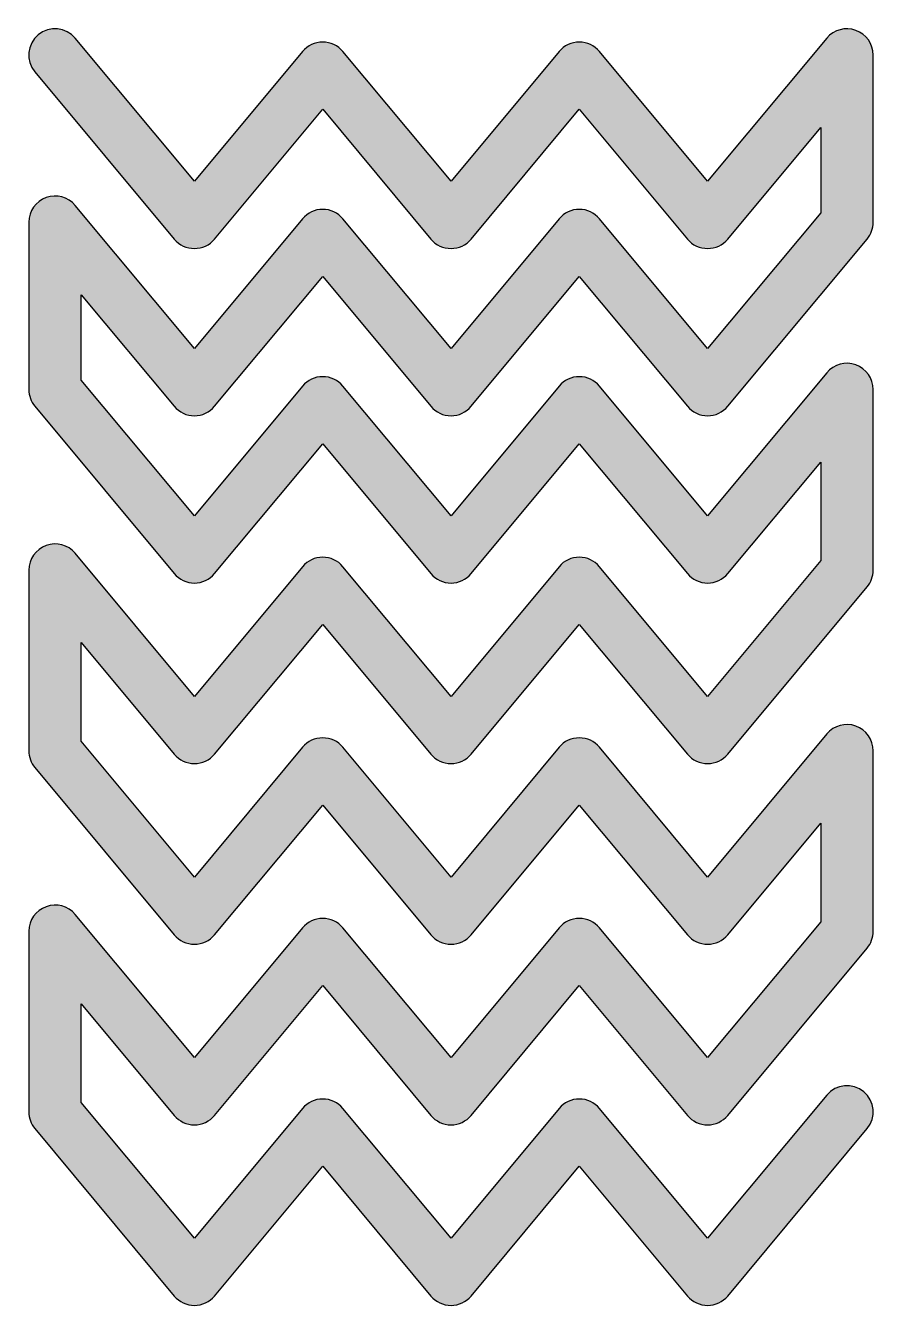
# Model space of a CAD drawing. Extents: x 94 to 185, y 39 to 177.
import ezdxf

# ---------------------------------------------------------------- set-up
doc = ezdxf.new("R2010")
doc.units = 0
doc.header["$MEASUREMENT"] = 0
doc.layers.add('LAYER_1', color=7, linetype='CONTINUOUS')

# ---------------------------------------------------------------- blocks, each defined once
blk = doc.blocks.new('BLOCK_2')
at = {"layer": 'LAYER_1', "color": 7}
blk.add_open_spline([(167.3, 39.29), (166.46, 39.29), (165.66, 39.66), (165.13, 40.3), (165.13, 40.3), (153.5, 54.26), (153.5, 54.26), (153.5, 54.26), (141.87, 40.3), (141.87, 40.3), (141.33, 39.66), (140.54, 39.29), (139.7, 39.29), (138.86, 39.29), (138.07, 39.66), (137.53, 40.3), (137.53, 40.3), (125.9, 54.26), (125.9, 54.26), (125.9, 54.26), (114.27, 40.3), (114.27, 40.3), (113.74, 39.66), (112.94, 39.29), (112.1, 39.29), (111.27, 39.29), (110.47, 39.66), (109.94, 40.3), (109.94, 40.3), (94.94, 58.3), (94.94, 58.3), (94.52, 58.8), (94.29, 59.44), (94.29, 60.1), (94.29, 60.1), (94.29, 79.53), (94.29, 79.53), (94.29, 80.72), (95.03, 81.78), (96.15, 82.18), (97.27, 82.59), (98.52, 82.25), (99.28, 81.33), (99.28, 81.33), (112.1, 65.94), (112.1, 65.94), (112.1, 65.94), (123.73, 79.9), (123.73, 79.9), (124.27, 80.54), (125.06, 80.92), (125.9, 80.92), (126.74, 80.92), (127.53, 80.54), (128.07, 79.9), (128.07, 79.9), (139.7, 65.94), (139.7, 65.94), (139.7, 65.94), (151.33, 79.9), (151.33, 79.9), (151.87, 80.54), (152.66, 80.92), (153.5, 80.92), (154.34, 80.92), (155.13, 80.54), (155.67, 79.9), (155.67, 79.9), (167.3, 65.94), (167.3, 65.94), (167.3, 65.94), (179.47, 80.55), (179.47, 80.55), (179.47, 80.55), (179.47, 91.16), (179.47, 91.16), (179.47, 91.16), (169.46, 79.16), (169.46, 79.16), (168.93, 78.51), (168.13, 78.14), (167.3, 78.14), (166.46, 78.14), (165.66, 78.51), (165.13, 79.16), (165.13, 79.16), (153.5, 93.11), (153.5, 93.11), (153.5, 93.11), (141.87, 79.16), (141.87, 79.16), (141.33, 78.51), (140.54, 78.14), (139.7, 78.14), (138.86, 78.14), (138.07, 78.51), (137.53, 79.16), (137.53, 79.16), (125.9, 93.11), (125.9, 93.11), (125.9, 93.11), (114.27, 79.16), (114.27, 79.16), (113.74, 78.51), (112.94, 78.14), (112.1, 78.14), (111.27, 78.14), (110.47, 78.51), (109.94, 79.16), (109.94, 79.16), (94.94, 97.15), (94.94, 97.15), (94.52, 97.65), (94.29, 98.29), (94.29, 98.95), (94.29, 98.95), (94.29, 118.38), (94.29, 118.38), (94.29, 119.57), (95.03, 120.63), (96.15, 121.03), (97.27, 121.44), (98.52, 121.1), (99.28, 120.19), (99.28, 120.19), (112.1, 104.8), (112.1, 104.8), (112.1, 104.8), (123.73, 118.75), (123.73, 118.75), (124.27, 119.4), (125.06, 119.77), (125.9, 119.77), (126.74, 119.77), (127.53, 119.4), (128.07, 118.75), (128.07, 118.75), (139.7, 104.8), (139.7, 104.8), (139.7, 104.8), (151.33, 118.75), (151.33, 118.75), (151.87, 119.4), (152.66, 119.77), (153.5, 119.77), (154.34, 119.77), (155.13, 119.4), (155.67, 118.75), (155.67, 118.75), (167.3, 104.8), (167.3, 104.8), (167.3, 104.8), (179.47, 119.4), (179.47, 119.4), (179.47, 119.4), (179.47, 130.01), (179.47, 130.01), (179.47, 130.01), (169.46, 118.01), (169.46, 118.01), (168.93, 117.36), (168.13, 116.99), (167.3, 116.99), (166.46, 116.99), (165.66, 117.36), (165.13, 118.01), (165.13, 118.01), (153.5, 131.96), (153.5, 131.96), (153.5, 131.96), (141.87, 118.01), (141.87, 118.01), (141.33, 117.36), (140.54, 116.99), (139.7, 116.99), (138.86, 116.99), (138.07, 117.36), (137.53, 118.01), (137.53, 118.01), (125.9, 131.96), (125.9, 131.96), (125.9, 131.96), (114.27, 118.01), (114.27, 118.01), (113.74, 117.36), (112.94, 116.99), (112.1, 116.99), (111.27, 116.99), (110.47, 117.36), (109.94, 118.01), (109.94, 118.01), (94.94, 136), (94.94, 136), (94.52, 136.51), (94.29, 137.15), (94.29, 137.81), (94.29, 137.81), (94.29, 155.8), (94.29, 155.8), (94.29, 156.99), (95.03, 158.05), (96.15, 158.45), (97.27, 158.86), (98.52, 158.52), (99.28, 157.6), (99.28, 157.6), (112.1, 142.21), (112.1, 142.21), (112.1, 142.21), (123.73, 156.17), (123.73, 156.17), (124.27, 156.81), (125.06, 157.19), (125.9, 157.19), (126.74, 157.19), (127.53, 156.81), (128.07, 156.17), (128.07, 156.17), (139.7, 142.21), (139.7, 142.21), (139.7, 142.21), (151.33, 156.17), (151.33, 156.17), (151.87, 156.81), (152.66, 157.19), (153.5, 157.19), (154.34, 157.19), (155.13, 156.81), (155.67, 156.17), (155.67, 156.17), (167.3, 142.21), (167.3, 142.21), (167.3, 142.21), (179.47, 156.82), (179.47, 156.82), (179.47, 156.82), (179.47, 165.99), (179.47, 165.99), (179.47, 165.99), (169.46, 153.99), (169.46, 153.99), (168.93, 153.35), (168.13, 152.98), (167.3, 152.98), (166.46, 152.98), (165.66, 153.35), (165.13, 153.99), (165.13, 153.99), (153.5, 167.95), (153.5, 167.95), (153.5, 167.95), (141.87, 153.99), (141.87, 153.99), (141.33, 153.35), (140.54, 152.98), (139.7, 152.98), (138.86, 152.98), (138.07, 153.35), (137.53, 153.99), (137.53, 153.99), (125.9, 167.95), (125.9, 167.95), (125.9, 167.95), (114.27, 153.99), (114.27, 153.99), (113.74, 153.35), (112.94, 152.98), (112.1, 152.98), (111.27, 152.98), (110.47, 153.35), (109.94, 153.99), (109.94, 153.99), (94.94, 171.98), (94.94, 171.98), (93.94, 173.18), (94.11, 174.96), (95.3, 175.96), (96.5, 176.95), (98.28, 176.79), (99.28, 175.6), (99.28, 175.6), (112.1, 160.21), (112.1, 160.21), (112.1, 160.21), (123.73, 174.16), (123.73, 174.16), (124.27, 174.81), (125.06, 175.18), (125.9, 175.18), (126.74, 175.18), (127.53, 174.81), (128.07, 174.16), (128.07, 174.16), (139.7, 160.21), (139.7, 160.21), (139.7, 160.21), (151.33, 174.16), (151.33, 174.16), (151.87, 174.81), (152.66, 175.18), (153.5, 175.18), (154.34, 175.18), (155.13, 174.81), (155.67, 174.16), (155.67, 174.16), (167.3, 160.21), (167.3, 160.21), (167.3, 160.21), (180.12, 175.6), (180.12, 175.6), (180.88, 176.51), (182.13, 176.85), (183.25, 176.44), (184.37, 176.04), (185.11, 174.98), (185.11, 173.79), (185.11, 173.79), (185.11, 155.8), (185.11, 155.8), (185.11, 155.14), (184.88, 154.5), (184.46, 153.99), (184.46, 153.99), (169.46, 136), (169.46, 136), (168.93, 135.36), (168.13, 134.98), (167.3, 134.98), (166.46, 134.98), (165.66, 135.36), (165.13, 136), (165.13, 136), (153.5, 149.95), (153.5, 149.95), (153.5, 149.95), (141.87, 136), (141.87, 136), (141.33, 135.36), (140.54, 134.98), (139.7, 134.98), (138.86, 134.98), (138.07, 135.36), (137.53, 136), (137.53, 136), (125.9, 149.95), (125.9, 149.95), (125.9, 149.95), (114.27, 136), (114.27, 136), (113.74, 135.36), (112.94, 134.98), (112.1, 134.98), (111.27, 134.98), (110.47, 135.36), (109.94, 136), (109.94, 136), (99.93, 148), (99.93, 148), (99.93, 148), (99.93, 138.83), (99.93, 138.83), (99.93, 138.83), (112.1, 124.22), (112.1, 124.22), (112.1, 124.22), (123.73, 138.18), (123.73, 138.18), (124.27, 138.82), (125.06, 139.19), (125.9, 139.19), (126.74, 139.19), (127.53, 138.82), (128.07, 138.18), (128.07, 138.18), (139.7, 124.22), (139.7, 124.22), (139.7, 124.22), (151.33, 138.18), (151.33, 138.18), (151.87, 138.82), (152.66, 139.19), (153.5, 139.19), (154.34, 139.19), (155.13, 138.82), (155.67, 138.18), (155.67, 138.18), (167.3, 124.22), (167.3, 124.22), (167.3, 124.22), (180.12, 139.61), (180.12, 139.61), (180.88, 140.53), (182.13, 140.86), (183.25, 140.46), (184.37, 140.05), (185.11, 138.99), (185.11, 137.81), (185.11, 137.81), (185.11, 118.38), (185.11, 118.38), (185.11, 117.72), (184.88, 117.08), (184.46, 116.57), (184.46, 116.57), (169.46, 98.58), (169.46, 98.58), (168.93, 97.94), (168.13, 97.57), (167.3, 97.57), (166.46, 97.57), (165.66, 97.94), (165.13, 98.58), (165.13, 98.58), (153.5, 112.54), (153.5, 112.54), (153.5, 112.54), (141.87, 98.58), (141.87, 98.58), (141.33, 97.94), (140.54, 97.57), (139.7, 97.57), (138.86, 97.57), (138.07, 97.94), (137.53, 98.58), (137.53, 98.58), (125.9, 112.54), (125.9, 112.54), (125.9, 112.54), (114.27, 98.58), (114.27, 98.58), (113.74, 97.94), (112.94, 97.57), (112.1, 97.57), (111.27, 97.57), (110.47, 97.94), (109.94, 98.58), (109.94, 98.58), (99.93, 110.58), (99.93, 110.58), (99.93, 110.58), (99.93, 99.98), (99.93, 99.98), (99.93, 99.98), (112.1, 85.37), (112.1, 85.37), (112.1, 85.37), (123.73, 99.33), (123.73, 99.33), (124.27, 99.97), (125.06, 100.34), (125.9, 100.34), (126.74, 100.34), (127.53, 99.97), (128.07, 99.33), (128.07, 99.33), (139.7, 85.37), (139.7, 85.37), (139.7, 85.37), (151.33, 99.33), (151.33, 99.33), (151.87, 99.97), (152.66, 100.34), (153.5, 100.34), (154.34, 100.34), (155.13, 99.97), (155.67, 99.33), (155.67, 99.33), (167.3, 85.37), (167.3, 85.37), (167.3, 85.37), (180.12, 100.76), (180.12, 100.76), (180.88, 101.67), (182.13, 102.01), (183.25, 101.61), (184.37, 101.2), (185.11, 100.14), (185.11, 98.95), (185.11, 98.95), (185.11, 79.53), (185.11, 79.53), (185.11, 78.87), (184.88, 78.23), (184.46, 77.72), (184.46, 77.72), (169.46, 59.73), (169.46, 59.73), (168.93, 59.09), (168.13, 58.71), (167.3, 58.71), (166.46, 58.71), (165.66, 59.09), (165.13, 59.73), (165.13, 59.73), (153.5, 73.69), (153.5, 73.69), (153.5, 73.69), (141.87, 59.73), (141.87, 59.73), (141.33, 59.09), (140.54, 58.71), (139.7, 58.71), (138.86, 58.71), (138.07, 59.09), (137.53, 59.73), (137.53, 59.73), (125.9, 73.69), (125.9, 73.69), (125.9, 73.69), (114.27, 59.73), (114.27, 59.73), (113.74, 59.09), (112.94, 58.71), (112.1, 58.71), (111.27, 58.71), (110.47, 59.09), (109.94, 59.73), (109.94, 59.73), (99.93, 71.73), (99.93, 71.73), (99.93, 71.73), (99.93, 61.12), (99.93, 61.12), (99.93, 61.12), (112.1, 46.52), (112.1, 46.52), (112.1, 46.52), (123.73, 60.48), (123.73, 60.48), (124.27, 61.12), (125.06, 61.49), (125.9, 61.49), (126.74, 61.49), (127.53, 61.12), (128.07, 60.48), (128.07, 60.48), (139.7, 46.52), (139.7, 46.52), (139.7, 46.52), (151.33, 60.48), (151.33, 60.48), (151.87, 61.12), (152.66, 61.49), (153.5, 61.49), (154.34, 61.49), (155.13, 61.12), (155.67, 60.48), (155.67, 60.48), (167.3, 46.52), (167.3, 46.52), (167.3, 46.52), (180.12, 61.91), (180.12, 61.91), (181.12, 63.11), (182.9, 63.27), (184.1, 62.27), (185.29, 61.27), (185.46, 59.49), (184.46, 58.3), (184.46, 58.3), (169.46, 40.3), (169.46, 40.3), (168.93, 39.66), (168.13, 39.29), (167.3, 39.29)], degree=3, knots=[0, 0, 0, 0, 1, 1, 1, 2, 2, 2, 3, 3, 3, 4, 4, 4, 5, 5, 5, 6, 6, 6, 7, 7, 7, 8, 8, 8, 9, 9, 9, 10, 10, 10, 11, 11, 11, 12, 12, 12, 13, 13, 13, 14, 14, 14, 15, 15, 15, 16, 16, 16, 17, 17, 17, 18, 18, 18, 19, 19, 19, 20, 20, 20, 21, 21, 21, 22, 22, 22, 23, 23, 23, 24, 24, 24, 25, 25, 25, 26, 26, 26, 27, 27, 27, 28, 28, 28, 29, 29, 29, 30, 30, 30, 31, 31, 31, 32, 32, 32, 33, 33, 33, 34, 34, 34, 35, 35, 35, 36, 36, 36, 37, 37, 37, 38, 38, 38, 39, 39, 39, 40, 40, 40, 41, 41, 41, 42, 42, 42, 43, 43, 43, 44, 44, 44, 45, 45, 45, 46, 46, 46, 47, 47, 47, 48, 48, 48, 49, 49, 49, 50, 50, 50, 51, 51, 51, 52, 52, 52, 53, 53, 53, 54, 54, 54, 55, 55, 55, 56, 56, 56, 57, 57, 57, 58, 58, 58, 59, 59, 59, 60, 60, 60, 61, 61, 61, 62, 62, 62, 63, 63, 63, 64, 64, 64, 65, 65, 65, 66, 66, 66, 67, 67, 67, 68, 68, 68, 69, 69, 69, 70, 70, 70, 71, 71, 71, 72, 72, 72, 73, 73, 73, 74, 74, 74, 75, 75, 75, 76, 76, 76, 77, 77, 77, 78, 78, 78, 79, 79, 79, 80, 80, 80, 81, 81, 81, 82, 82, 82, 83, 83, 83, 84, 84, 84, 85, 85, 85, 86, 86, 86, 87, 87, 87, 88, 88, 88, 89, 89, 89, 90, 90, 90, 91, 91, 91, 92, 92, 92, 93, 93, 93, 94, 94, 94, 95, 95, 95, 96, 96, 96, 97, 97, 97, 98, 98, 98, 99, 99, 99, 100, 100, 100, 101, 101, 101, 102, 102, 102, 103, 103, 103, 104, 104, 104, 105, 105, 105, 106, 106, 106, 107, 107, 107, 108, 108, 108, 109, 109, 109, 110, 110, 110, 111, 111, 111, 112, 112, 112, 113, 113, 113, 114, 114, 114, 115, 115, 115, 116, 116, 116, 117, 117, 117, 118, 118, 118, 119, 119, 119, 120, 120, 120, 121, 121, 121, 122, 122, 122, 123, 123, 123, 124, 124, 124, 125, 125, 125, 126, 126, 126, 127, 127, 127, 128, 128, 128, 129, 129, 129, 130, 130, 130, 131, 131, 131, 132, 132, 132, 133, 133, 133, 134, 134, 134, 135, 135, 135, 136, 136, 136, 137, 137, 137, 138, 138, 138, 139, 139, 139, 140, 140, 140, 141, 141, 141, 142, 142, 142, 143, 143, 143, 144, 144, 144, 145, 145, 145, 146, 146, 146, 147, 147, 147, 148, 148, 148, 149, 149, 149, 150, 150, 150, 151, 151, 151, 152, 152, 152, 153, 153, 153, 154, 154, 154, 155, 155, 155, 156, 156, 156, 157, 157, 157, 158, 158, 158, 159, 159, 159, 160, 160, 160, 161, 161, 161, 162, 162, 162, 163, 163, 163, 164, 164, 164, 165, 165, 165, 166, 166, 166, 167, 167, 167, 168, 168, 168, 169, 169, 169, 170, 170, 170, 171, 171, 171, 172, 172, 172, 173, 173, 173, 174, 174, 174, 175, 175, 175, 176, 176, 176, 177, 177, 177, 178, 178, 178, 179, 179, 179, 180, 180, 180, 181, 181, 181, 182, 182, 182, 183, 183, 183, 184, 184, 184, 185, 185, 185, 186, 186, 186, 187, 187, 187, 188, 188, 188, 188], dxfattribs=at)
blk = doc.blocks.new('BLOCK_3')
at = {"layer": 'LAYER_1'}
h = blk.add_hatch(color=182, dxfattribs=at)
h.dxf.hatch_style = 2
edge = h.paths.add_edge_path()
edge.add_spline(control_points=[(167.3, 39.29), (166.46, 39.29), (165.66, 39.66), (165.13, 40.3), (165.13, 40.3), (153.5, 54.26), (153.5, 54.26), (153.5, 54.26), (141.87, 40.3), (141.87, 40.3), (141.33, 39.66), (140.54, 39.29), (139.7, 39.29), (138.86, 39.29), (138.07, 39.66), (137.53, 40.3), (137.53, 40.3), (125.9, 54.26), (125.9, 54.26), (125.9, 54.26), (114.27, 40.3), (114.27, 40.3), (113.74, 39.66), (112.94, 39.29), (112.1, 39.29), (111.27, 39.29), (110.47, 39.66), (109.94, 40.3), (109.94, 40.3), (94.94, 58.3), (94.94, 58.3), (94.52, 58.8), (94.29, 59.44), (94.29, 60.1), (94.29, 60.1), (94.29, 79.53), (94.29, 79.53), (94.29, 80.72), (95.03, 81.78), (96.15, 82.18), (97.27, 82.59), (98.52, 82.25), (99.28, 81.33), (99.28, 81.33), (112.1, 65.94), (112.1, 65.94), (112.1, 65.94), (123.73, 79.9), (123.73, 79.9), (124.27, 80.54), (125.06, 80.92), (125.9, 80.92), (126.74, 80.92), (127.53, 80.54), (128.07, 79.9), (128.07, 79.9), (139.7, 65.94), (139.7, 65.94), (139.7, 65.94), (151.33, 79.9), (151.33, 79.9), (151.87, 80.54), (152.66, 80.92), (153.5, 80.92), (154.34, 80.92), (155.13, 80.54), (155.67, 79.9), (155.67, 79.9), (167.3, 65.94), (167.3, 65.94), (167.3, 65.94), (179.47, 80.55), (179.47, 80.55), (179.47, 80.55), (179.47, 91.16), (179.47, 91.16), (179.47, 91.16), (169.46, 79.16), (169.46, 79.16), (168.93, 78.51), (168.13, 78.14), (167.3, 78.14), (166.46, 78.14), (165.66, 78.51), (165.13, 79.16), (165.13, 79.16), (153.5, 93.11), (153.5, 93.11), (153.5, 93.11), (141.87, 79.16), (141.87, 79.16), (141.33, 78.51), (140.54, 78.14), (139.7, 78.14), (138.86, 78.14), (138.07, 78.51), (137.53, 79.16), (137.53, 79.16), (125.9, 93.11), (125.9, 93.11), (125.9, 93.11), (114.27, 79.16), (114.27, 79.16), (113.74, 78.51), (112.94, 78.14), (112.1, 78.14), (111.27, 78.14), (110.47, 78.51), (109.94, 79.16), (109.94, 79.16), (94.94, 97.15), (94.94, 97.15), (94.52, 97.65), (94.29, 98.29), (94.29, 98.95), (94.29, 98.95), (94.29, 118.38), (94.29, 118.38), (94.29, 119.57), (95.03, 120.63), (96.15, 121.03), (97.27, 121.44), (98.52, 121.1), (99.28, 120.19), (99.28, 120.19), (112.1, 104.8), (112.1, 104.8), (112.1, 104.8), (123.73, 118.75), (123.73, 118.75), (124.27, 119.4), (125.06, 119.77), (125.9, 119.77), (126.74, 119.77), (127.53, 119.4), (128.07, 118.75), (128.07, 118.75), (139.7, 104.8), (139.7, 104.8), (139.7, 104.8), (151.33, 118.75), (151.33, 118.75), (151.87, 119.4), (152.66, 119.77), (153.5, 119.77), (154.34, 119.77), (155.13, 119.4), (155.67, 118.75), (155.67, 118.75), (167.3, 104.8), (167.3, 104.8), (167.3, 104.8), (179.47, 119.4), (179.47, 119.4), (179.47, 119.4), (179.47, 130.01), (179.47, 130.01), (179.47, 130.01), (169.46, 118.01), (169.46, 118.01), (168.93, 117.36), (168.13, 116.99), (167.3, 116.99), (166.46, 116.99), (165.66, 117.36), (165.13, 118.01), (165.13, 118.01), (153.5, 131.96), (153.5, 131.96), (153.5, 131.96), (141.87, 118.01), (141.87, 118.01), (141.33, 117.36), (140.54, 116.99), (139.7, 116.99), (138.86, 116.99), (138.07, 117.36), (137.53, 118.01), (137.53, 118.01), (125.9, 131.96), (125.9, 131.96), (125.9, 131.96), (114.27, 118.01), (114.27, 118.01), (113.74, 117.36), (112.94, 116.99), (112.1, 116.99), (111.27, 116.99), (110.47, 117.36), (109.94, 118.01), (109.94, 118.01), (94.94, 136), (94.94, 136), (94.52, 136.51), (94.29, 137.15), (94.29, 137.81), (94.29, 137.81), (94.29, 155.8), (94.29, 155.8), (94.29, 156.99), (95.03, 158.05), (96.15, 158.45), (97.27, 158.86), (98.52, 158.52), (99.28, 157.6), (99.28, 157.6), (112.1, 142.21), (112.1, 142.21), (112.1, 142.21), (123.73, 156.17), (123.73, 156.17), (124.27, 156.81), (125.06, 157.19), (125.9, 157.19), (126.74, 157.19), (127.53, 156.81), (128.07, 156.17), (128.07, 156.17), (139.7, 142.21), (139.7, 142.21), (139.7, 142.21), (151.33, 156.17), (151.33, 156.17), (151.87, 156.81), (152.66, 157.19), (153.5, 157.19), (154.34, 157.19), (155.13, 156.81), (155.67, 156.17), (155.67, 156.17), (167.3, 142.21), (167.3, 142.21), (167.3, 142.21), (179.47, 156.82), (179.47, 156.82), (179.47, 156.82), (179.47, 165.99), (179.47, 165.99), (179.47, 165.99), (169.46, 153.99), (169.46, 153.99), (168.93, 153.35), (168.13, 152.98), (167.3, 152.98), (166.46, 152.98), (165.66, 153.35), (165.13, 153.99), (165.13, 153.99), (153.5, 167.95), (153.5, 167.95), (153.5, 167.95), (141.87, 153.99), (141.87, 153.99), (141.33, 153.35), (140.54, 152.98), (139.7, 152.98), (138.86, 152.98), (138.07, 153.35), (137.53, 153.99), (137.53, 153.99), (125.9, 167.95), (125.9, 167.95), (125.9, 167.95), (114.27, 153.99), (114.27, 153.99), (113.74, 153.35), (112.94, 152.98), (112.1, 152.98), (111.27, 152.98), (110.47, 153.35), (109.94, 153.99), (109.94, 153.99), (94.94, 171.98), (94.94, 171.98), (93.94, 173.18), (94.11, 174.96), (95.3, 175.96), (96.5, 176.95), (98.28, 176.79), (99.28, 175.6), (99.28, 175.6), (112.1, 160.21), (112.1, 160.21), (112.1, 160.21), (123.73, 174.16), (123.73, 174.16), (124.27, 174.81), (125.06, 175.18), (125.9, 175.18), (126.74, 175.18), (127.53, 174.81), (128.07, 174.16), (128.07, 174.16), (139.7, 160.21), (139.7, 160.21), (139.7, 160.21), (151.33, 174.16), (151.33, 174.16), (151.87, 174.81), (152.66, 175.18), (153.5, 175.18), (154.34, 175.18), (155.13, 174.81), (155.67, 174.16), (155.67, 174.16), (167.3, 160.21), (167.3, 160.21), (167.3, 160.21), (180.12, 175.6), (180.12, 175.6), (180.88, 176.51), (182.13, 176.85), (183.25, 176.44), (184.37, 176.04), (185.11, 174.98), (185.11, 173.79), (185.11, 173.79), (185.11, 155.8), (185.11, 155.8), (185.11, 155.14), (184.88, 154.5), (184.46, 153.99), (184.46, 153.99), (169.46, 136), (169.46, 136), (168.93, 135.36), (168.13, 134.98), (167.3, 134.98), (166.46, 134.98), (165.66, 135.36), (165.13, 136), (165.13, 136), (153.5, 149.95), (153.5, 149.95), (153.5, 149.95), (141.87, 136), (141.87, 136), (141.33, 135.36), (140.54, 134.98), (139.7, 134.98), (138.86, 134.98), (138.07, 135.36), (137.53, 136), (137.53, 136), (125.9, 149.95), (125.9, 149.95), (125.9, 149.95), (114.27, 136), (114.27, 136), (113.74, 135.36), (112.94, 134.98), (112.1, 134.98), (111.27, 134.98), (110.47, 135.36), (109.94, 136), (109.94, 136), (99.93, 148), (99.93, 148), (99.93, 148), (99.93, 138.83), (99.93, 138.83), (99.93, 138.83), (112.1, 124.22), (112.1, 124.22), (112.1, 124.22), (123.73, 138.18), (123.73, 138.18), (124.27, 138.82), (125.06, 139.19), (125.9, 139.19), (126.74, 139.19), (127.53, 138.82), (128.07, 138.18), (128.07, 138.18), (139.7, 124.22), (139.7, 124.22), (139.7, 124.22), (151.33, 138.18), (151.33, 138.18), (151.87, 138.82), (152.66, 139.19), (153.5, 139.19), (154.34, 139.19), (155.13, 138.82), (155.67, 138.18), (155.67, 138.18), (167.3, 124.22), (167.3, 124.22), (167.3, 124.22), (180.12, 139.61), (180.12, 139.61), (180.88, 140.53), (182.13, 140.86), (183.25, 140.46), (184.37, 140.05), (185.11, 138.99), (185.11, 137.81), (185.11, 137.81), (185.11, 118.38), (185.11, 118.38), (185.11, 117.72), (184.88, 117.08), (184.46, 116.57), (184.46, 116.57), (169.46, 98.58), (169.46, 98.58), (168.93, 97.94), (168.13, 97.57), (167.3, 97.57), (166.46, 97.57), (165.66, 97.94), (165.13, 98.58), (165.13, 98.58), (153.5, 112.54), (153.5, 112.54), (153.5, 112.54), (141.87, 98.58), (141.87, 98.58), (141.33, 97.94), (140.54, 97.57), (139.7, 97.57), (138.86, 97.57), (138.07, 97.94), (137.53, 98.58), (137.53, 98.58), (125.9, 112.54), (125.9, 112.54), (125.9, 112.54), (114.27, 98.58), (114.27, 98.58), (113.74, 97.94), (112.94, 97.57), (112.1, 97.57), (111.27, 97.57), (110.47, 97.94), (109.94, 98.58), (109.94, 98.58), (99.93, 110.58), (99.93, 110.58), (99.93, 110.58), (99.93, 99.98), (99.93, 99.98), (99.93, 99.98), (112.1, 85.37), (112.1, 85.37), (112.1, 85.37), (123.73, 99.33), (123.73, 99.33), (124.27, 99.97), (125.06, 100.34), (125.9, 100.34), (126.74, 100.34), (127.53, 99.97), (128.07, 99.33), (128.07, 99.33), (139.7, 85.37), (139.7, 85.37), (139.7, 85.37), (151.33, 99.33), (151.33, 99.33), (151.87, 99.97), (152.66, 100.34), (153.5, 100.34), (154.34, 100.34), (155.13, 99.97), (155.67, 99.33), (155.67, 99.33), (167.3, 85.37), (167.3, 85.37), (167.3, 85.37), (180.12, 100.76), (180.12, 100.76), (180.88, 101.67), (182.13, 102.01), (183.25, 101.61), (184.37, 101.2), (185.11, 100.14), (185.11, 98.95), (185.11, 98.95), (185.11, 79.53), (185.11, 79.53), (185.11, 78.87), (184.88, 78.23), (184.46, 77.72), (184.46, 77.72), (169.46, 59.73), (169.46, 59.73), (168.93, 59.09), (168.13, 58.71), (167.3, 58.71), (166.46, 58.71), (165.66, 59.09), (165.13, 59.73), (165.13, 59.73), (153.5, 73.69), (153.5, 73.69), (153.5, 73.69), (141.87, 59.73), (141.87, 59.73), (141.33, 59.09), (140.54, 58.71), (139.7, 58.71), (138.86, 58.71), (138.07, 59.09), (137.53, 59.73), (137.53, 59.73), (125.9, 73.69), (125.9, 73.69), (125.9, 73.69), (114.27, 59.73), (114.27, 59.73), (113.74, 59.09), (112.94, 58.71), (112.1, 58.71), (111.27, 58.71), (110.47, 59.09), (109.94, 59.73), (109.94, 59.73), (99.93, 71.73), (99.93, 71.73), (99.93, 71.73), (99.93, 61.12), (99.93, 61.12), (99.93, 61.12), (112.1, 46.52), (112.1, 46.52), (112.1, 46.52), (123.73, 60.48), (123.73, 60.48), (124.27, 61.12), (125.06, 61.49), (125.9, 61.49), (126.74, 61.49), (127.53, 61.12), (128.07, 60.48), (128.07, 60.48), (139.7, 46.52), (139.7, 46.52), (139.7, 46.52), (151.33, 60.48), (151.33, 60.48), (151.87, 61.12), (152.66, 61.49), (153.5, 61.49), (154.34, 61.49), (155.13, 61.12), (155.67, 60.48), (155.67, 60.48), (167.3, 46.52), (167.3, 46.52), (167.3, 46.52), (180.12, 61.91), (180.12, 61.91), (181.12, 63.11), (182.9, 63.27), (184.1, 62.27), (185.29, 61.27), (185.46, 59.49), (184.46, 58.3), (184.46, 58.3), (169.46, 40.3), (169.46, 40.3), (168.93, 39.66), (168.13, 39.29), (167.3, 39.29)], knot_values=[0, 0, 0, 0, 1, 1, 1, 2, 2, 2, 3, 3, 3, 4, 4, 4, 5, 5, 5, 6, 6, 6, 7, 7, 7, 8, 8, 8, 9, 9, 9, 10, 10, 10, 11, 11, 11, 12, 12, 12, 13, 13, 13, 14, 14, 14, 15, 15, 15, 16, 16, 16, 17, 17, 17, 18, 18, 18, 19, 19, 19, 20, 20, 20, 21, 21, 21, 22, 22, 22, 23, 23, 23, 24, 24, 24, 25, 25, 25, 26, 26, 26, 27, 27, 27, 28, 28, 28, 29, 29, 29, 30, 30, 30, 31, 31, 31, 32, 32, 32, 33, 33, 33, 34, 34, 34, 35, 35, 35, 36, 36, 36, 37, 37, 37, 38, 38, 38, 39, 39, 39, 40, 40, 40, 41, 41, 41, 42, 42, 42, 43, 43, 43, 44, 44, 44, 45, 45, 45, 46, 46, 46, 47, 47, 47, 48, 48, 48, 49, 49, 49, 50, 50, 50, 51, 51, 51, 52, 52, 52, 53, 53, 53, 54, 54, 54, 55, 55, 55, 56, 56, 56, 57, 57, 57, 58, 58, 58, 59, 59, 59, 60, 60, 60, 61, 61, 61, 62, 62, 62, 63, 63, 63, 64, 64, 64, 65, 65, 65, 66, 66, 66, 67, 67, 67, 68, 68, 68, 69, 69, 69, 70, 70, 70, 71, 71, 71, 72, 72, 72, 73, 73, 73, 74, 74, 74, 75, 75, 75, 76, 76, 76, 77, 77, 77, 78, 78, 78, 79, 79, 79, 80, 80, 80, 81, 81, 81, 82, 82, 82, 83, 83, 83, 84, 84, 84, 85, 85, 85, 86, 86, 86, 87, 87, 87, 88, 88, 88, 89, 89, 89, 90, 90, 90, 91, 91, 91, 92, 92, 92, 93, 93, 93, 94, 94, 94, 95, 95, 95, 96, 96, 96, 97, 97, 97, 98, 98, 98, 99, 99, 99, 100, 100, 100, 101, 101, 101, 102, 102, 102, 103, 103, 103, 104, 104, 104, 105, 105, 105, 106, 106, 106, 107, 107, 107, 108, 108, 108, 109, 109, 109, 110, 110, 110, 111, 111, 111, 112, 112, 112, 113, 113, 113, 114, 114, 114, 115, 115, 115, 116, 116, 116, 117, 117, 117, 118, 118, 118, 119, 119, 119, 120, 120, 120, 121, 121, 121, 122, 122, 122, 123, 123, 123, 124, 124, 124, 125, 125, 125, 126, 126, 126, 127, 127, 127, 128, 128, 128, 129, 129, 129, 130, 130, 130, 131, 131, 131, 132, 132, 132, 133, 133, 133, 134, 134, 134, 135, 135, 135, 136, 136, 136, 137, 137, 137, 138, 138, 138, 139, 139, 139, 140, 140, 140, 141, 141, 141, 142, 142, 142, 143, 143, 143, 144, 144, 144, 145, 145, 145, 146, 146, 146, 147, 147, 147, 148, 148, 148, 149, 149, 149, 150, 150, 150, 151, 151, 151, 152, 152, 152, 153, 153, 153, 154, 154, 154, 155, 155, 155, 156, 156, 156, 157, 157, 157, 158, 158, 158, 159, 159, 159, 160, 160, 160, 161, 161, 161, 162, 162, 162, 163, 163, 163, 164, 164, 164, 165, 165, 165, 166, 166, 166, 167, 167, 167, 168, 168, 168, 169, 169, 169, 170, 170, 170, 171, 171, 171, 172, 172, 172, 173, 173, 173, 174, 174, 174, 175, 175, 175, 176, 176, 176, 177, 177, 177, 178, 178, 178, 179, 179, 179, 180, 180, 180, 181, 181, 181, 182, 182, 182, 183, 183, 183, 184, 184, 184, 185, 185, 185, 186, 186, 186, 187, 187, 187, 188, 188, 188, 188], degree=3, periodic=1)
blk.add_open_spline([(167.3, 39.29), (166.46, 39.29), (165.66, 39.66), (165.13, 40.3), (165.13, 40.3), (153.5, 54.26), (153.5, 54.26), (153.5, 54.26), (141.87, 40.3), (141.87, 40.3), (141.33, 39.66), (140.54, 39.29), (139.7, 39.29), (138.86, 39.29), (138.07, 39.66), (137.53, 40.3), (137.53, 40.3), (125.9, 54.26), (125.9, 54.26), (125.9, 54.26), (114.27, 40.3), (114.27, 40.3), (113.74, 39.66), (112.94, 39.29), (112.1, 39.29), (111.27, 39.29), (110.47, 39.66), (109.94, 40.3), (109.94, 40.3), (94.94, 58.3), (94.94, 58.3), (94.52, 58.8), (94.29, 59.44), (94.29, 60.1), (94.29, 60.1), (94.29, 79.53), (94.29, 79.53), (94.29, 80.72), (95.03, 81.78), (96.15, 82.18), (97.27, 82.59), (98.52, 82.25), (99.28, 81.33), (99.28, 81.33), (112.1, 65.94), (112.1, 65.94), (112.1, 65.94), (123.73, 79.9), (123.73, 79.9), (124.27, 80.54), (125.06, 80.92), (125.9, 80.92), (126.74, 80.92), (127.53, 80.54), (128.07, 79.9), (128.07, 79.9), (139.7, 65.94), (139.7, 65.94), (139.7, 65.94), (151.33, 79.9), (151.33, 79.9), (151.87, 80.54), (152.66, 80.92), (153.5, 80.92), (154.34, 80.92), (155.13, 80.54), (155.67, 79.9), (155.67, 79.9), (167.3, 65.94), (167.3, 65.94), (167.3, 65.94), (179.47, 80.55), (179.47, 80.55), (179.47, 80.55), (179.47, 91.16), (179.47, 91.16), (179.47, 91.16), (169.46, 79.16), (169.46, 79.16), (168.93, 78.51), (168.13, 78.14), (167.3, 78.14), (166.46, 78.14), (165.66, 78.51), (165.13, 79.16), (165.13, 79.16), (153.5, 93.11), (153.5, 93.11), (153.5, 93.11), (141.87, 79.16), (141.87, 79.16), (141.33, 78.51), (140.54, 78.14), (139.7, 78.14), (138.86, 78.14), (138.07, 78.51), (137.53, 79.16), (137.53, 79.16), (125.9, 93.11), (125.9, 93.11), (125.9, 93.11), (114.27, 79.16), (114.27, 79.16), (113.74, 78.51), (112.94, 78.14), (112.1, 78.14), (111.27, 78.14), (110.47, 78.51), (109.94, 79.16), (109.94, 79.16), (94.94, 97.15), (94.94, 97.15), (94.52, 97.65), (94.29, 98.29), (94.29, 98.95), (94.29, 98.95), (94.29, 118.38), (94.29, 118.38), (94.29, 119.57), (95.03, 120.63), (96.15, 121.03), (97.27, 121.44), (98.52, 121.1), (99.28, 120.19), (99.28, 120.19), (112.1, 104.8), (112.1, 104.8), (112.1, 104.8), (123.73, 118.75), (123.73, 118.75), (124.27, 119.4), (125.06, 119.77), (125.9, 119.77), (126.74, 119.77), (127.53, 119.4), (128.07, 118.75), (128.07, 118.75), (139.7, 104.8), (139.7, 104.8), (139.7, 104.8), (151.33, 118.75), (151.33, 118.75), (151.87, 119.4), (152.66, 119.77), (153.5, 119.77), (154.34, 119.77), (155.13, 119.4), (155.67, 118.75), (155.67, 118.75), (167.3, 104.8), (167.3, 104.8), (167.3, 104.8), (179.47, 119.4), (179.47, 119.4), (179.47, 119.4), (179.47, 130.01), (179.47, 130.01), (179.47, 130.01), (169.46, 118.01), (169.46, 118.01), (168.93, 117.36), (168.13, 116.99), (167.3, 116.99), (166.46, 116.99), (165.66, 117.36), (165.13, 118.01), (165.13, 118.01), (153.5, 131.96), (153.5, 131.96), (153.5, 131.96), (141.87, 118.01), (141.87, 118.01), (141.33, 117.36), (140.54, 116.99), (139.7, 116.99), (138.86, 116.99), (138.07, 117.36), (137.53, 118.01), (137.53, 118.01), (125.9, 131.96), (125.9, 131.96), (125.9, 131.96), (114.27, 118.01), (114.27, 118.01), (113.74, 117.36), (112.94, 116.99), (112.1, 116.99), (111.27, 116.99), (110.47, 117.36), (109.94, 118.01), (109.94, 118.01), (94.94, 136), (94.94, 136), (94.52, 136.51), (94.29, 137.15), (94.29, 137.81), (94.29, 137.81), (94.29, 155.8), (94.29, 155.8), (94.29, 156.99), (95.03, 158.05), (96.15, 158.45), (97.27, 158.86), (98.52, 158.52), (99.28, 157.6), (99.28, 157.6), (112.1, 142.21), (112.1, 142.21), (112.1, 142.21), (123.73, 156.17), (123.73, 156.17), (124.27, 156.81), (125.06, 157.19), (125.9, 157.19), (126.74, 157.19), (127.53, 156.81), (128.07, 156.17), (128.07, 156.17), (139.7, 142.21), (139.7, 142.21), (139.7, 142.21), (151.33, 156.17), (151.33, 156.17), (151.87, 156.81), (152.66, 157.19), (153.5, 157.19), (154.34, 157.19), (155.13, 156.81), (155.67, 156.17), (155.67, 156.17), (167.3, 142.21), (167.3, 142.21), (167.3, 142.21), (179.47, 156.82), (179.47, 156.82), (179.47, 156.82), (179.47, 165.99), (179.47, 165.99), (179.47, 165.99), (169.46, 153.99), (169.46, 153.99), (168.93, 153.35), (168.13, 152.98), (167.3, 152.98), (166.46, 152.98), (165.66, 153.35), (165.13, 153.99), (165.13, 153.99), (153.5, 167.95), (153.5, 167.95), (153.5, 167.95), (141.87, 153.99), (141.87, 153.99), (141.33, 153.35), (140.54, 152.98), (139.7, 152.98), (138.86, 152.98), (138.07, 153.35), (137.53, 153.99), (137.53, 153.99), (125.9, 167.95), (125.9, 167.95), (125.9, 167.95), (114.27, 153.99), (114.27, 153.99), (113.74, 153.35), (112.94, 152.98), (112.1, 152.98), (111.27, 152.98), (110.47, 153.35), (109.94, 153.99), (109.94, 153.99), (94.94, 171.98), (94.94, 171.98), (93.94, 173.18), (94.11, 174.96), (95.3, 175.96), (96.5, 176.95), (98.28, 176.79), (99.28, 175.6), (99.28, 175.6), (112.1, 160.21), (112.1, 160.21), (112.1, 160.21), (123.73, 174.16), (123.73, 174.16), (124.27, 174.81), (125.06, 175.18), (125.9, 175.18), (126.74, 175.18), (127.53, 174.81), (128.07, 174.16), (128.07, 174.16), (139.7, 160.21), (139.7, 160.21), (139.7, 160.21), (151.33, 174.16), (151.33, 174.16), (151.87, 174.81), (152.66, 175.18), (153.5, 175.18), (154.34, 175.18), (155.13, 174.81), (155.67, 174.16), (155.67, 174.16), (167.3, 160.21), (167.3, 160.21), (167.3, 160.21), (180.12, 175.6), (180.12, 175.6), (180.88, 176.51), (182.13, 176.85), (183.25, 176.44), (184.37, 176.04), (185.11, 174.98), (185.11, 173.79), (185.11, 173.79), (185.11, 155.8), (185.11, 155.8), (185.11, 155.14), (184.88, 154.5), (184.46, 153.99), (184.46, 153.99), (169.46, 136), (169.46, 136), (168.93, 135.36), (168.13, 134.98), (167.3, 134.98), (166.46, 134.98), (165.66, 135.36), (165.13, 136), (165.13, 136), (153.5, 149.95), (153.5, 149.95), (153.5, 149.95), (141.87, 136), (141.87, 136), (141.33, 135.36), (140.54, 134.98), (139.7, 134.98), (138.86, 134.98), (138.07, 135.36), (137.53, 136), (137.53, 136), (125.9, 149.95), (125.9, 149.95), (125.9, 149.95), (114.27, 136), (114.27, 136), (113.74, 135.36), (112.94, 134.98), (112.1, 134.98), (111.27, 134.98), (110.47, 135.36), (109.94, 136), (109.94, 136), (99.93, 148), (99.93, 148), (99.93, 148), (99.93, 138.83), (99.93, 138.83), (99.93, 138.83), (112.1, 124.22), (112.1, 124.22), (112.1, 124.22), (123.73, 138.18), (123.73, 138.18), (124.27, 138.82), (125.06, 139.19), (125.9, 139.19), (126.74, 139.19), (127.53, 138.82), (128.07, 138.18), (128.07, 138.18), (139.7, 124.22), (139.7, 124.22), (139.7, 124.22), (151.33, 138.18), (151.33, 138.18), (151.87, 138.82), (152.66, 139.19), (153.5, 139.19), (154.34, 139.19), (155.13, 138.82), (155.67, 138.18), (155.67, 138.18), (167.3, 124.22), (167.3, 124.22), (167.3, 124.22), (180.12, 139.61), (180.12, 139.61), (180.88, 140.53), (182.13, 140.86), (183.25, 140.46), (184.37, 140.05), (185.11, 138.99), (185.11, 137.81), (185.11, 137.81), (185.11, 118.38), (185.11, 118.38), (185.11, 117.72), (184.88, 117.08), (184.46, 116.57), (184.46, 116.57), (169.46, 98.58), (169.46, 98.58), (168.93, 97.94), (168.13, 97.57), (167.3, 97.57), (166.46, 97.57), (165.66, 97.94), (165.13, 98.58), (165.13, 98.58), (153.5, 112.54), (153.5, 112.54), (153.5, 112.54), (141.87, 98.58), (141.87, 98.58), (141.33, 97.94), (140.54, 97.57), (139.7, 97.57), (138.86, 97.57), (138.07, 97.94), (137.53, 98.58), (137.53, 98.58), (125.9, 112.54), (125.9, 112.54), (125.9, 112.54), (114.27, 98.58), (114.27, 98.58), (113.74, 97.94), (112.94, 97.57), (112.1, 97.57), (111.27, 97.57), (110.47, 97.94), (109.94, 98.58), (109.94, 98.58), (99.93, 110.58), (99.93, 110.58), (99.93, 110.58), (99.93, 99.98), (99.93, 99.98), (99.93, 99.98), (112.1, 85.37), (112.1, 85.37), (112.1, 85.37), (123.73, 99.33), (123.73, 99.33), (124.27, 99.97), (125.06, 100.34), (125.9, 100.34), (126.74, 100.34), (127.53, 99.97), (128.07, 99.33), (128.07, 99.33), (139.7, 85.37), (139.7, 85.37), (139.7, 85.37), (151.33, 99.33), (151.33, 99.33), (151.87, 99.97), (152.66, 100.34), (153.5, 100.34), (154.34, 100.34), (155.13, 99.97), (155.67, 99.33), (155.67, 99.33), (167.3, 85.37), (167.3, 85.37), (167.3, 85.37), (180.12, 100.76), (180.12, 100.76), (180.88, 101.67), (182.13, 102.01), (183.25, 101.61), (184.37, 101.2), (185.11, 100.14), (185.11, 98.95), (185.11, 98.95), (185.11, 79.53), (185.11, 79.53), (185.11, 78.87), (184.88, 78.23), (184.46, 77.72), (184.46, 77.72), (169.46, 59.73), (169.46, 59.73), (168.93, 59.09), (168.13, 58.71), (167.3, 58.71), (166.46, 58.71), (165.66, 59.09), (165.13, 59.73), (165.13, 59.73), (153.5, 73.69), (153.5, 73.69), (153.5, 73.69), (141.87, 59.73), (141.87, 59.73), (141.33, 59.09), (140.54, 58.71), (139.7, 58.71), (138.86, 58.71), (138.07, 59.09), (137.53, 59.73), (137.53, 59.73), (125.9, 73.69), (125.9, 73.69), (125.9, 73.69), (114.27, 59.73), (114.27, 59.73), (113.74, 59.09), (112.94, 58.71), (112.1, 58.71), (111.27, 58.71), (110.47, 59.09), (109.94, 59.73), (109.94, 59.73), (99.93, 71.73), (99.93, 71.73), (99.93, 71.73), (99.93, 61.12), (99.93, 61.12), (99.93, 61.12), (112.1, 46.52), (112.1, 46.52), (112.1, 46.52), (123.73, 60.48), (123.73, 60.48), (124.27, 61.12), (125.06, 61.49), (125.9, 61.49), (126.74, 61.49), (127.53, 61.12), (128.07, 60.48), (128.07, 60.48), (139.7, 46.52), (139.7, 46.52), (139.7, 46.52), (151.33, 60.48), (151.33, 60.48), (151.87, 61.12), (152.66, 61.49), (153.5, 61.49), (154.34, 61.49), (155.13, 61.12), (155.67, 60.48), (155.67, 60.48), (167.3, 46.52), (167.3, 46.52), (167.3, 46.52), (180.12, 61.91), (180.12, 61.91), (181.12, 63.11), (182.9, 63.27), (184.1, 62.27), (185.29, 61.27), (185.46, 59.49), (184.46, 58.3), (184.46, 58.3), (169.46, 40.3), (169.46, 40.3), (168.93, 39.66), (168.13, 39.29), (167.3, 39.29)], degree=3, knots=[0, 0, 0, 0, 1, 1, 1, 2, 2, 2, 3, 3, 3, 4, 4, 4, 5, 5, 5, 6, 6, 6, 7, 7, 7, 8, 8, 8, 9, 9, 9, 10, 10, 10, 11, 11, 11, 12, 12, 12, 13, 13, 13, 14, 14, 14, 15, 15, 15, 16, 16, 16, 17, 17, 17, 18, 18, 18, 19, 19, 19, 20, 20, 20, 21, 21, 21, 22, 22, 22, 23, 23, 23, 24, 24, 24, 25, 25, 25, 26, 26, 26, 27, 27, 27, 28, 28, 28, 29, 29, 29, 30, 30, 30, 31, 31, 31, 32, 32, 32, 33, 33, 33, 34, 34, 34, 35, 35, 35, 36, 36, 36, 37, 37, 37, 38, 38, 38, 39, 39, 39, 40, 40, 40, 41, 41, 41, 42, 42, 42, 43, 43, 43, 44, 44, 44, 45, 45, 45, 46, 46, 46, 47, 47, 47, 48, 48, 48, 49, 49, 49, 50, 50, 50, 51, 51, 51, 52, 52, 52, 53, 53, 53, 54, 54, 54, 55, 55, 55, 56, 56, 56, 57, 57, 57, 58, 58, 58, 59, 59, 59, 60, 60, 60, 61, 61, 61, 62, 62, 62, 63, 63, 63, 64, 64, 64, 65, 65, 65, 66, 66, 66, 67, 67, 67, 68, 68, 68, 69, 69, 69, 70, 70, 70, 71, 71, 71, 72, 72, 72, 73, 73, 73, 74, 74, 74, 75, 75, 75, 76, 76, 76, 77, 77, 77, 78, 78, 78, 79, 79, 79, 80, 80, 80, 81, 81, 81, 82, 82, 82, 83, 83, 83, 84, 84, 84, 85, 85, 85, 86, 86, 86, 87, 87, 87, 88, 88, 88, 89, 89, 89, 90, 90, 90, 91, 91, 91, 92, 92, 92, 93, 93, 93, 94, 94, 94, 95, 95, 95, 96, 96, 96, 97, 97, 97, 98, 98, 98, 99, 99, 99, 100, 100, 100, 101, 101, 101, 102, 102, 102, 103, 103, 103, 104, 104, 104, 105, 105, 105, 106, 106, 106, 107, 107, 107, 108, 108, 108, 109, 109, 109, 110, 110, 110, 111, 111, 111, 112, 112, 112, 113, 113, 113, 114, 114, 114, 115, 115, 115, 116, 116, 116, 117, 117, 117, 118, 118, 118, 119, 119, 119, 120, 120, 120, 121, 121, 121, 122, 122, 122, 123, 123, 123, 124, 124, 124, 125, 125, 125, 126, 126, 126, 127, 127, 127, 128, 128, 128, 129, 129, 129, 130, 130, 130, 131, 131, 131, 132, 132, 132, 133, 133, 133, 134, 134, 134, 135, 135, 135, 136, 136, 136, 137, 137, 137, 138, 138, 138, 139, 139, 139, 140, 140, 140, 141, 141, 141, 142, 142, 142, 143, 143, 143, 144, 144, 144, 145, 145, 145, 146, 146, 146, 147, 147, 147, 148, 148, 148, 149, 149, 149, 150, 150, 150, 151, 151, 151, 152, 152, 152, 153, 153, 153, 154, 154, 154, 155, 155, 155, 156, 156, 156, 157, 157, 157, 158, 158, 158, 159, 159, 159, 160, 160, 160, 161, 161, 161, 162, 162, 162, 163, 163, 163, 164, 164, 164, 165, 165, 165, 166, 166, 166, 167, 167, 167, 168, 168, 168, 169, 169, 169, 170, 170, 170, 171, 171, 171, 172, 172, 172, 173, 173, 173, 174, 174, 174, 175, 175, 175, 176, 176, 176, 177, 177, 177, 178, 178, 178, 179, 179, 179, 180, 180, 180, 181, 181, 181, 182, 182, 182, 183, 183, 183, 184, 184, 184, 185, 185, 185, 186, 186, 186, 187, 187, 187, 188, 188, 188, 188], dxfattribs=at)

msp = doc.modelspace()

# ---------------------------------------------------------------- block references
at = {"layer": 'LAYER_1'}
for name in ['BLOCK_2', 'BLOCK_3']:
    msp.add_blockref(name, (0, 0), dxfattribs=at)

doc.saveas('drawing.dxf')
